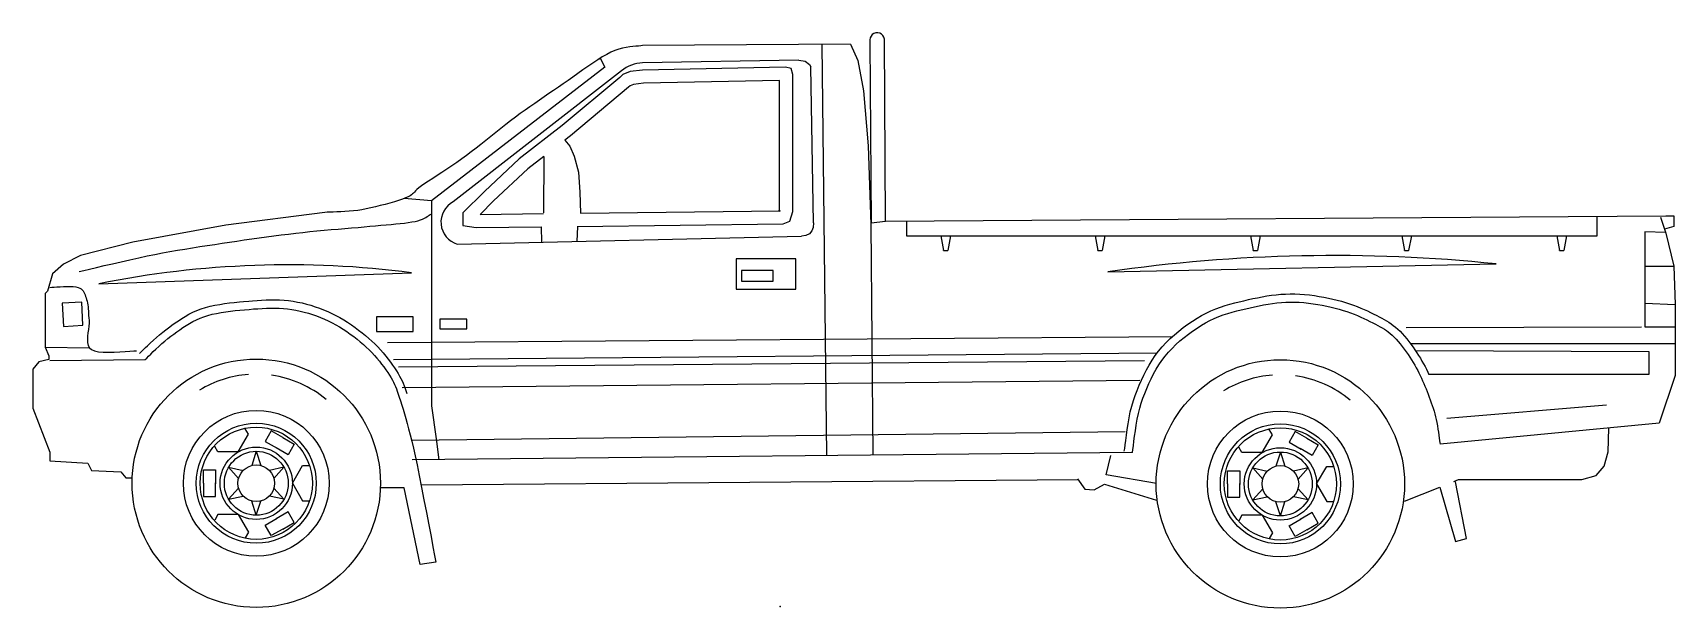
# Model space of a CAD drawing. Extents: x 45525 to 50396, y 67675 to 69381.
import ezdxf

# ---------------------------------------------------------------- set-up
doc = ezdxf.new("R2010")
doc.units = 0
doc.header["$LTSCALE"] = 32258
doc.header["$MEASUREMENT"] = 0
doc.layers.get('0').update_dxf_attribs({"linetype": 'CONTINUOUS'})

msp = doc.modelspace()

# ---------------------------------------------------------------- linework, layer by layer
at = {"linetype": 'CONTINUOUS'}
for p, q in [((48053.793, 68822.343), (48050.445, 69362.575)), ((47949.579, 69346.871), (47333.23, 69342.946)), ((47864.386, 69346.333), (47878.484, 68126.939)), ((47270.417, 69268.356), (46771.842, 68879.702)), ((47796.473, 69299.762), (47333.23, 69291.91)), ((47839.656, 68816.89), (47831.805, 69280.133)), ((47040.763, 69014.501), (47039.735, 68846.925)), ((46851.346, 68842.344), (47039.725, 68844.615)), ((48053.793, 68822.343), (50368.149, 68838.007)), ((46783.619, 68754.077), (47804.324, 68777.632)), ((47034.781, 68759.873), (47033.176, 68805.377)), ((47139.73, 68806.659), (47138.174, 68762.262)), ((48226.146, 68735.515), (48238.775, 68735.515)), ((48683.535, 68735.515), (48696.164, 68735.515)), ((49144.291, 68735.515), (49156.921, 68735.515)), ((49592.595, 68735.515), (49605.224, 68735.515)), ((50052.843, 68735.515), (50065.472, 68735.515)), ((48712.944, 68671.949), (49864.326, 68695.543)), ((50305.493, 68689.199), (50391.645, 68689.199)), ((45720.484, 68636.861), (46647.793, 68669.462)), ((50305.493, 68579.551), (50395.561, 68575.635)), ((49597.715, 68506.791), (50296.095, 68509.151)), ((45561.102, 68448.502), (45692.886, 68446.691)), ((46576.433, 68462.991), (48905.132, 68480.388)), ((49609.512, 68459.604), (50395.561, 68459.604)), ((45575.592, 68408.656), (45858.131, 68412.279)), ((46594.545, 68412.279), (48859.393, 68431.448)), ((46609.034, 68390.545), (48822.259, 68408.656)), ((46619.901, 68328.966), (48807.77, 68350.7)), ((49718.044, 68237.821), (50192.282, 68277.931)), ((46648.879, 68173.207), (48764.302, 68198.563)), ((46105.505, 68092.439), (46135.139, 68059.692)), ((46105.505, 68092.439), (46148.679, 68083.149)), ((46187.535, 68139.794), (46173.996, 68097.765)), ((46187.535, 68139.794), (46201.075, 68097.765)), ((46269.566, 68092.43), (46226.392, 68083.149)), ((46269.566, 68092.43), (46239.931, 68059.692)), ((48786.085, 68136.367), (46650.142, 68114.173)), ((49224.677, 68137.777), (49211.138, 68095.749)), ((49224.677, 68137.777), (49238.217, 68095.749)), ((48624.814, 68055.286), (46677.623, 68039.583)), ((49142.647, 68090.423), (49172.281, 68057.675)), ((49142.647, 68090.423), (49185.821, 68081.132)), ((49306.708, 68090.413), (49263.534, 68081.132)), ((49306.708, 68090.413), (49277.073, 68057.675)), ((46105.505, 67997.721), (46135.139, 68030.459)), ((46105.505, 67997.721), (46148.679, 68007.002)), ((46269.566, 67997.711), (46226.392, 68007.002)), ((46269.566, 67997.711), (46239.931, 68030.459)), ((49142.647, 67995.705), (49172.281, 68028.442)), ((49142.647, 67995.705), (49185.821, 68004.985)), ((49306.708, 67995.695), (49263.534, 68004.985)), ((49306.708, 67995.695), (49277.073, 68028.442)), ((49592.997, 67992.444), (49697.661, 68034.003)), ((46187.535, 67950.357), (46173.996, 67992.386)), ((46187.535, 67950.357), (46201.075, 67992.386)), ((49224.677, 67948.34), (49211.138, 67990.369)), ((49224.677, 67948.34), (49238.217, 67990.369))]:
    msp.add_line(p, q, dxfattribs=at)
at = {"linetype": 'CONTINUOUS', "flags": 128}
for points in [[(47333.23, 69342.946), (47327.835, 69342.113), (47321.168, 69341.477), (47313.366, 69340.851), (47304.584, 69340.097), (47294.951, 69339.02), (47284.612, 69337.483), (47273.706, 69335.309), (47262.37, 69332.333), (47250.759, 69328.398), (47239.011, 69323.317), (47226.783, 69316.934), (47213.752, 69309.317), (47200.066, 69300.663), (47185.87, 69291.196), (47171.283, 69281.122), (47156.471, 69270.656), (47141.561, 69260.005), (47126.7, 69249.392), (47112.025, 69239.015), (47097.682, 69229.098), (47083.565, 69219.513), (47069.477, 69209.978), (47055.399, 69200.442), (47041.331, 69190.877), (47027.263, 69181.254), (47013.165, 69171.532), (46999.038, 69161.684), (46984.862, 69151.659), (46970.637, 69141.428), (46956.354, 69130.953), (46941.933, 69120.106), (46927.366, 69108.818), (46912.69, 69097.217), (46897.966, 69085.42), (46883.232, 69073.544), (46868.537, 69061.708), (46853.931, 69050.029), (46839.451, 69038.623), (46825.158, 69027.61), (46811.099, 69017.105), (46796.884, 69006.874), (46782.268, 68996.663), (46767.465, 68986.56), (46752.712, 68976.663), (46738.223, 68967.059), (46724.223, 68957.846), (46710.938, 68949.123), (46698.593, 68940.978), (46687.413, 68933.518), (46677.623, 68926.812), (46669.781, 68921.055), (46663.985, 68916.229), (46659.736, 68912.176), (46656.515, 68908.73), (46653.813, 68905.714), (46651.141, 68902.983), (46647.979, 68900.349), (46643.828, 68897.667), (46638.169, 68894.769), (46630.513, 68891.48), (46620.801, 68887.828), (46609.563, 68883.981), (46597.08, 68880.016), (46583.678, 68876.031), (46569.659, 68872.105), (46555.326, 68868.307), (46540.974, 68864.733), (46526.935, 68861.464), (46513.483, 68858.576), (46500.962, 68856.148), (46488.676, 68854.219), (46475.958, 68852.702), (46463.075, 68851.527), (46450.299, 68850.655), (46437.895, 68850.019), (46426.147, 68849.559), (46415.309, 68849.216), (46405.666, 68848.932), (46397.492, 68848.648), (46391.04, 68848.296)], [(47949.579, 69346.871), (47971.175, 69298.567), (47988.034, 69208.656), (48002.082, 69045.692), (48010.512, 68812.484), (48016.082, 68128.369)], [(48007.261, 69354.723), (48011.187, 68816.89), (48053.793, 68822.343)], [(47204.55, 69303.502), (47207.183, 69305.166), (47220.977, 69278.899), (46706.797, 68882.727), (46626.46, 68889.952)], [(47139.339, 68806.649), (47750.088, 68814.011), (47769.824, 68822.783), (47778.596, 68851.292), (47778.596, 69256.989), (47774.21, 69274.533), (47756.667, 69278.919), (47333.425, 69270.147), (47296.145, 69265.761), (47274.215, 69256.989), (47265.444, 69248.218)], [(47796.473, 69299.762), (47814.927, 69296.463), (47828.173, 69287.231), (47831.805, 69280.133)], [(47265.444, 69248.218), (47094.393, 69105.675), (46967.201, 69006.992), (46864.132, 68910.502), (46800.536, 68846.906), (46800.536, 68809.626), (46840.009, 68803.047), (47033.411, 68805.377)], [(47291.808, 69219.21), (47119.054, 69075.248), (47102.851, 69062.677)], [(47149.148, 68845.937), (47741.561, 68853.074), (47737.635, 68851.331), (47739.436, 68857.176), (47739.436, 69239.387)], [(47739.426, 69239.397), (47336.176, 69231.036), (47305.867, 69227.473), (47296.204, 69223.605), (47291.808, 69219.21)], [(47102.851, 69062.677), (47117.81, 69044.341), (47130.342, 69014.579), (47142.873, 68967.587), (47147.572, 68908.064), (47149.148, 68845.937)], [(47040.763, 69014.501), (46992.675, 68977.191), (46891.201, 68882.199), (46851.346, 68842.344)], [(46706.797, 68882.727), (46706.836, 68274.631), (46721.325, 68176.829), (46728.462, 68114.986)], [(46391.04, 68848.296), (46097.203, 68810.732), (45821.908, 68760.02), (45666.149, 68720.174), (45615.437, 68694.818), (45582.836, 68665.84), (45568.347, 68615.128), (45561.102, 68607.883), (45561.102, 68448.502), (45571.969, 68423.146), (45571.969, 68412.279), (45542.991, 68405.034), (45524.879, 68383.3), (45524.879, 68267.387), (45575.592, 68136.984), (45575.592, 68111.628), (45687.883, 68104.383), (45698.75, 68082.65), (45785.685, 68079.027), (45800.174, 68060.916), (45818.286, 68060.916)], [(45662.527, 68673.084), (45675.9, 68676.168), (45693.121, 68680.221), (45713.503, 68685.028), (45736.363, 68690.422), (45761.005, 68696.179), (45786.752, 68702.122), (45812.921, 68708.054), (45838.825, 68713.772), (45863.78, 68719.088), (45887.109, 68723.797), (45909.362, 68728.045), (45931.585, 68732.089), (45953.77, 68735.966), (45975.924, 68739.686), (45998.04, 68743.269), (46020.116, 68746.754), (46042.154, 68750.151), (46064.162, 68753.48), (46086.13, 68756.76), (46108.07, 68760.02), (46130.029, 68763.26), (46152.056, 68766.461), (46174.103, 68769.594), (46196.131, 68772.658), (46218.09, 68775.644), (46239.941, 68778.542), (46261.646, 68781.332), (46283.154, 68784.015), (46304.418, 68786.58), (46325.408, 68788.998), (46346.349, 68791.269), (46367.446, 68793.374), (46388.553, 68795.352), (46409.523, 68797.202), (46430.22, 68798.964), (46450.504, 68800.648), (46470.221, 68802.293), (46489.243, 68803.898), (46507.433, 68805.494), (46524.634, 68807.109), (46541.062, 68808.676), (46557, 68810.125), (46572.37, 68811.495), (46587.104, 68812.827), (46601.153, 68814.129), (46614.438, 68815.46), (46626.891, 68816.841), (46638.453, 68818.299), (46649.065, 68819.876), (46658.659, 68821.599), (46667.098, 68823.586), (46674.392, 68825.838), (46680.658, 68828.275), (46686.013, 68830.821), (46690.575, 68833.376), (46694.471, 68835.863), (46697.819, 68838.183), (46700.727, 68840.268), (46703.331, 68842.011), (46705.749, 68843.332)], [(48115.568, 68822.764), (48115.568, 68778.875), (50163.832, 68778.875), (50163.832, 68836.597)], [(50352.485, 68834.091), (50368.149, 68787.099), (50391.645, 68689.199), (50395.561, 68575.635), (50395.561, 68509.063), (50395.561, 68364.171), (50348.569, 68223.195), (49698.513, 68160.539)], [(50368.149, 68838.007), (50391.645, 68838.007), (50391.645, 68806.679), (50364.233, 68798.847)], [(47839.656, 68816.89), (47839.177, 68803.047), (47835.065, 68793.452), (47828.212, 68784.681), (47817.795, 68780.021), (47804.324, 68777.632)], [(48218.04, 68778.875), (48226.146, 68735.515), (48226.019, 68736.171)], [(48246.881, 68778.875), (48238.775, 68735.515), (48238.902, 68736.171)], [(48675.429, 68778.875), (48683.535, 68735.515), (48683.408, 68736.171)], [(48704.27, 68778.875), (48696.164, 68735.515), (48696.291, 68736.171)], [(49136.185, 68778.875), (49144.291, 68735.515), (49144.164, 68736.171)], [(49165.027, 68778.875), (49156.921, 68735.515), (49157.048, 68736.171)], [(49584.489, 68778.875), (49592.595, 68735.515), (49592.468, 68736.171)], [(49613.33, 68778.875), (49605.224, 68735.515), (49605.351, 68736.171)], [(50044.736, 68778.875), (50052.843, 68735.515), (50052.715, 68736.171)], [(50073.578, 68778.875), (50065.472, 68735.515), (50065.599, 68736.171)], [(50367.758, 68788.274), (50305.493, 68791.015), (50305.493, 68509.063), (50395.561, 68509.063)], [(47610.756, 68710.893), (47610.756, 68620.6), (47787.417, 68620.6), (47787.417, 68710.893), (47610.756, 68710.893)], [(45575.592, 68625.995), (45580.8, 68626.161), (45587.849, 68626.582), (45596.278, 68627.14), (45605.696, 68627.737), (45615.662, 68628.266), (45625.746, 68628.608), (45635.546, 68628.657), (45644.611, 68628.315), (45652.541, 68627.463), (45658.905, 68625.995), (45663.868, 68623.958), (45667.97, 68621.481), (45671.338, 68618.593), (45674.089, 68615.333), (45676.331, 68611.74), (45678.201, 68607.834), (45679.806, 68603.644), (45681.275, 68599.219), (45682.714, 68594.588), (45684.261, 68589.772), (45685.71, 68584.759), (45686.865, 68579.492), (45687.756, 68573.961), (45688.461, 68568.185), (45689.009, 68562.154), (45689.469, 68555.869), (45689.9, 68549.329), (45690.34, 68542.545), (45690.859, 68535.496), (45691.505, 68528.192), (45691.652, 68520.155), (45690.918, 68511.099), (45689.684, 68501.358), (45688.314, 68491.245), (45687.198, 68481.103), (45686.718, 68471.254), (45687.256, 68462.022), (45689.185, 68453.72), (45692.886, 68446.691), (45698.75, 68441.257), (45707.62, 68437.508), (45719.583, 68435.148), (45733.857, 68433.934), (45749.658, 68433.641), (45766.213, 68434.013), (45782.729, 68434.825), (45798.422, 68435.834), (45812.51, 68436.803), (45824.228, 68437.478), (45832.775, 68437.635)], [(47626.46, 68675.561), (47626.46, 68644.155), (47720.679, 68644.155), (47720.679, 68675.561), (47626.46, 68675.561)], [(45611.815, 68578.905), (45615.437, 68510.081), (45673.394, 68513.703), (45669.771, 68582.527), (45611.815, 68578.905)], [(45841.39, 68430.126), (45845.11, 68433.611), (45852.081, 68440.357), (45859.188, 68447.317), (45864.573, 68452.545), (45872.728, 68460.377), (45882.322, 68469.374), (45891.163, 68477.421), (45900.541, 68485.606), (45910.155, 68493.536), (45919.23, 68500.477), (45931.106, 68509.18), (45937.107, 68513.566), (45946.731, 68520.468), (45956.413, 68527.164), (45966.301, 68533.655), (45976.796, 68540.097), (45987.829, 68546.294), (45999.293, 68552.09), (46011.345, 68557.425), (46024.052, 68562.213), (46037.288, 68566.354), (46050.818, 68569.868), (46064.994, 68572.933), (46079.532, 68575.586), (46093.502, 68577.749), (46108.412, 68579.727), (46122.158, 68581.303), (46137.322, 68582.84), (46149.971, 68583.995), (46165.782, 68585.337), (46176.541, 68586.218), (46190.374, 68587.255), (46203.336, 68588.088), (46216.69, 68588.734), (46229.887, 68589.125), (46243.064, 68589.184), (46256.672, 68588.871), (46269.908, 68588.097), (46283.154, 68586.835), (46296.684, 68584.965), (46309.92, 68582.576), (46323.244, 68579.688), (46336.001, 68576.477), (46349.08, 68572.727), (46361.934, 68568.606), (46374.769, 68564.073), (46387.29, 68559.217), (46399.332, 68554.155), (46411.677, 68548.536), (46423.464, 68542.75), (46435.252, 68536.465), (46447.117, 68529.583), (46458.258, 68522.612), (46469.556, 68515.084), (46480.912, 68507.026), (46491.084, 68499.42), (46501.677, 68491.118), (46511.457, 68483.07), (46521.227, 68474.68), (46530.352, 68466.506), (46539.212, 68458.116), (46547.905, 68449.314), (46556.139, 68440.464), (46563.882, 68431.634), (46571.587, 68422.362), (46578.597, 68413.483), (46585.362, 68404.476), (46591.755, 68395.557), (46597.599, 68386.972), (46603.307, 68378.219), (46608.329, 68370.143), (46612.49, 68363.094), (46616.435, 68355.81), (46619.96, 68348.644), (46623.053, 68341.595), (46626.039, 68334.027), (46628.859, 68326.186), (46631.737, 68317.639), (46633.871, 68311.04)], [(48761.894, 68140.078), (48763.186, 68148.526), (48764.625, 68159.511), (48766.143, 68171.748), (48768.189, 68188.019), (48770.431, 68204.496), (48772.986, 68221.384), (48776.119, 68239.397), (48779.682, 68256.921), (48783.853, 68273.975), (48788.777, 68290.276), (48794.035, 68305.313), (48799.654, 68320.312), (48805.861, 68335.682), (48812.459, 68350.905), (48819.528, 68365.933), (48827.281, 68381.117), (48835.319, 68395.499), (48844.208, 68409.978), (48853.646, 68423.88), (48863.739, 68437.185), (48874.459, 68449.872), (48886.061, 68462.257), (48898.21, 68474.152), (48910.771, 68485.469), (48923.811, 68496.394), (48936.939, 68506.605), (48950.606, 68516.542), (48964.018, 68525.657), (48977.617, 68534.282), (48991.176, 68542.3), (49004.931, 68549.662), (49018.911, 68556.231), (49032.871, 68562.036), (49047.126, 68567.274), (49061.214, 68571.905), (49075.115, 68576.026), (49089.467, 68579.913), (49102.283, 68583.134), (49116.361, 68586.511), (49130.292, 68589.742), (49143.361, 68592.689), (49156.627, 68595.45), (49170.607, 68598.103), (49184.46, 68600.443), (49198.048, 68602.43), (49211.901, 68604.104), (49225.901, 68605.416), (49239.832, 68606.317), (49253.675, 68606.777), (49267.822, 68606.767), (49282.184, 68606.219), (49296.624, 68605.142), (49310.907, 68603.615), (49325.524, 68601.627), (49339.749, 68599.327), (49353.592, 68596.781), (49367.67, 68593.893), (49380.779, 68590.956), (49393.564, 68587.882), (49405.596, 68584.769), (49418.02, 68581.254), (49429.856, 68577.465), (49441.203, 68573.481), (49452.216, 68569.261), (49463.122, 68564.778), (49473.275, 68560.343), (49482.83, 68555.957), (49492.346, 68551.414), (49500.383, 68547.469), (49510.653, 68542.29), (49517.643, 68538.717), (49525.612, 68534.546), (49532.367, 68530.865), (49539.572, 68526.724), (49546.239, 68522.593), (49553.161, 68517.962), (49559.613, 68513.243), (49566.417, 68507.819), (49572.731, 68502.308), (49579.604, 68495.827), (49586.134, 68489.111), (49592.967, 68481.484), (49599.37, 68473.829), (49605.714, 68465.791), (49611.979, 68457.42), (49618.078, 68448.923), (49623.923, 68440.445), (49629.454, 68432.113), (49634.712, 68423.948), (49639.91, 68415.627), (49644.707, 68407.589), (49649.23, 68399.571), (49653.704, 68391.162), (49657.757, 68383.173), (49661.722, 68374.93), (49665.296, 68367.196)], [(48786.085, 68136.367), (48787.426, 68145.11), (48788.895, 68156.378), (48790.549, 68169.732), (48792.439, 68184.691), (48794.632, 68200.815), (48797.177, 68217.634), (48800.134, 68234.678), (48803.56, 68251.507), (48807.506, 68267.651), (48812.038, 68282.649), (48817.07, 68297.041), (48822.524, 68311.589), (48828.417, 68326.195), (48834.741, 68340.773), (48841.526, 68355.203), (48848.78, 68369.408), (48856.524, 68383.271), (48864.767, 68396.693), (48873.529, 68409.596), (48882.82, 68421.853), (48892.786, 68433.641), (48903.526, 68445.114), (48914.902, 68456.246), (48926.816, 68466.985), (48939.142, 68477.304), (48951.781, 68487.143), (48964.616, 68496.473), (48977.529, 68505.245), (48990.412, 68513.419), (49003.149, 68520.948), (49015.876, 68527.762), (49028.818, 68533.841), (49041.917, 68539.284), (49055.144, 68544.15), (49068.468, 68548.526), (49081.851, 68552.491), (49095.263, 68556.123), (49108.656, 68559.491), (49122, 68562.692), (49135.275, 68565.776), (49148.482, 68568.752), (49161.698, 68571.503), (49174.905, 68574.01), (49188.121, 68576.242), (49201.338, 68578.17), (49214.544, 68579.766), (49227.761, 68581.009), (49240.968, 68581.861), (49254.184, 68582.302), (49267.401, 68582.292), (49280.754, 68581.783), (49294.353, 68580.765), (49308.078, 68579.296), (49321.833, 68577.426), (49335.52, 68575.214), (49349.049, 68572.727), (49362.315, 68570.005), (49375.208, 68567.117), (49387.651, 68564.122), (49399.527, 68561.057), (49410.932, 68557.827), (49422.024, 68554.283), (49432.793, 68550.494), (49443.239, 68546.49), (49453.342, 68542.339), (49463.113, 68538.071), (49472.531, 68533.753), (49481.586, 68529.426), (49490.29, 68525.148), (49498.621, 68520.948), (49506.453, 68516.953), (49513.737, 68513.135), (49520.551, 68509.425), (49526.983, 68505.724), (49533.121, 68501.926), (49539.044, 68497.961), (49544.84, 68493.722), (49550.596, 68489.13), (49556.392, 68484.079), (49562.324, 68478.479), (49568.355, 68472.282), (49574.396, 68465.536), (49580.426, 68458.331), (49586.388, 68450.773), (49592.252, 68442.941), (49597.989, 68434.943), (49603.57, 68426.846), (49608.944, 68418.76), (49614.074, 68410.781), (49618.95, 68402.978), (49623.532, 68395.313), (49627.859, 68387.637), (49631.951, 68379.942), (49635.857, 68372.238), (49639.587, 68364.494), (49643.18, 68356.721), (49646.656, 68348.898), (49650.053, 68341.037), (49653.391, 68333.107), (49656.7, 68325.118), (49659.98, 68317.051), (49663.201, 68308.896), (49666.353, 68300.683), (49669.407, 68292.4), (49672.364, 68284.089), (49675.203, 68275.757), (49677.895, 68267.426), (49680.441, 68259.095), (49682.82, 68250.803), (49685.013, 68242.54), (49687.02, 68233.954), (49688.87, 68224.8), (49690.573, 68215.324), (49692.12, 68205.769), (49693.53, 68196.38), (49694.793, 68187.412), (49695.919, 68179.101), (49696.908, 68171.69), (49697.769, 68165.424), (49698.513, 68160.539)], [(45858.131, 68412.279), (45862.556, 68416.43), (45868.127, 68421.814), (45874.666, 68428.217), (45882.038, 68435.383), (45890.046, 68443.068), (45898.554, 68451.057), (45907.385, 68459.095), (45916.372, 68466.936), (45925.369, 68474.357), (45934.199, 68481.103), (45942.932, 68487.505), (45951.782, 68493.976), (45960.799, 68500.438), (45970.011, 68506.811), (45979.478, 68513.028), (45989.229, 68519.009), (45999.313, 68524.678), (46009.768, 68529.964), (46020.655, 68534.781), (46032.002, 68539.059), (46043.965, 68542.799), (46056.604, 68546.079), (46069.771, 68548.928), (46083.35, 68551.404), (46097.203, 68553.549), (46111.193, 68555.409), (46125.202, 68557.014), (46139.104, 68558.424), (46152.751, 68559.667), (46166.027, 68560.793), (46179.028, 68561.86), (46191.96, 68562.829), (46204.815, 68563.652), (46217.6, 68564.278), (46230.318, 68564.65), (46242.956, 68564.709), (46255.527, 68564.415), (46268.029, 68563.691), (46280.452, 68562.506), (46292.807, 68560.793), (46305.133, 68558.571), (46317.458, 68555.898), (46329.764, 68552.804), (46342.012, 68549.29), (46354.151, 68545.403), (46366.173, 68541.154), (46378.039, 68536.553), (46389.709, 68531.648), (46401.153, 68526.44), (46412.343, 68520.948), (46423.357, 68515.074), (46434.302, 68508.72), (46445.12, 68501.955), (46455.781, 68494.848), (46466.217, 68487.446), (46476.409, 68479.83), (46486.306, 68472.066), (46495.852, 68464.215), (46505.025, 68456.334), (46513.767, 68448.502), (46522.128, 68440.582), (46530.195, 68432.427), (46537.949, 68424.086), (46545.379, 68415.617), (46552.477, 68407.08), (46559.232, 68398.514), (46565.625, 68389.997), (46571.665, 68381.568), (46577.314, 68373.285), (46582.591, 68365.189), (46587.261, 68357.68), (46591.255, 68350.905), (46594.682, 68344.581), (46597.717, 68338.413), (46600.468, 68332.138), (46603.101, 68325.461), (46605.744, 68318.109), (46608.554, 68309.787), (46611.648, 68300.222), (46615.192, 68289.121), (46619.01, 68277.03), (46622.897, 68264.518), (46626.861, 68251.41), (46630.924, 68237.488), (46635.114, 68222.568), (46639.442, 68206.454), (46643.945, 68188.94), (46648.625, 68169.849), (46653.529, 68148.977), (46658.659, 68126.117), (46664.357, 68099.351), (46670.799, 68067.788), (46677.74, 68032.838), (46684.936, 67995.891), (46692.161, 67958.365), (46699.17, 67921.653), (46705.72, 67887.153), (46711.565, 67856.275), (46716.489, 67830.42), (46720.239, 67810.977)], [(46543.832, 68539.059), (46543.832, 68495.592), (46652.501, 68495.592), (46652.501, 68539.059), (46543.832, 68539.059)], [(46732.192, 68531.815), (46732.192, 68502.836), (46811.883, 68502.836), (46811.883, 68531.815), (46732.192, 68531.815)], [(49626.028, 68438.369), (50317.329, 68436.01), (50317.329, 68367.587), (49665.296, 68367.196)], [(46133.857, 68138.012), (46164.02, 68190.232), (46154.621, 68206.552)], [(46265.845, 68180.716), (46231.757, 68200.404), (46213.684, 68169.115), (46249.036, 68148.703)], [(49170.999, 68135.995), (49201.162, 68188.215), (49191.763, 68204.535)], [(49302.987, 68178.699), (49268.899, 68198.387), (49250.826, 68167.098), (49286.178, 68146.686)], [(49738.779, 68050.333), (49753.435, 68056.148), (50119.14, 68056.148), (50161.61, 68067.945), (50185.203, 68096.258), (50197, 68138.727), (50198.978, 68208.774)], [(46133.876, 68138.012), (46073.56, 68138.012), (46064.142, 68154.312)], [(46265.845, 68180.716), (46299.954, 68161.028), (46281.881, 68129.739), (46246.53, 68150.152)], [(49171.018, 68135.995), (49110.702, 68135.995), (49101.284, 68152.296)], [(49302.987, 68178.699), (49337.096, 68159.011), (49319.023, 68127.723), (49283.672, 68148.135)], [(46294.853, 68045.075), (46325.006, 68097.315), (46343.833, 68097.315)], [(48856.867, 68044.351), (48708.225, 68070.304), (48722.382, 68126.93)], [(49331.995, 68043.059), (49362.148, 68095.298), (49380.974, 68095.298)], [(46030.915, 68045.075), (46030.905, 68084.461), (46067.04, 68084.451), (46067.04, 68043.627)], [(46030.915, 68045.075), (46030.905, 68005.71), (46067.04, 68005.7), (46067.04, 68046.524)], [(46294.863, 68045.095), (46325.006, 67992.856), (46343.833, 67992.836)], [(48623.287, 68058.507), (48644.522, 68027.835), (48672.834, 68025.476), (48703.506, 68041.992), (48856.867, 67994.804)], [(49068.057, 68043.059), (49068.047, 68082.444), (49104.182, 68082.434), (49104.182, 68041.61)], [(49068.057, 68043.059), (49068.047, 68003.693), (49104.182, 68003.683), (49104.182, 68044.508)], [(49697.661, 68034.003), (49743.997, 67872.116), (49777.029, 67881.553), (49743.997, 68049.07)], [(46720.239, 67810.977), (46673.149, 67803.732), (46626.059, 68031.937), (46557.235, 68031.937)], [(49332.005, 68043.078), (49362.148, 67990.839), (49380.974, 67990.819)], [(46133.886, 67952.119), (46073.58, 67952.139), (46064.152, 67935.839)], [(46133.876, 67952.139), (46164.039, 67899.9), (46154.631, 67883.599)], [(46265.845, 67909.435), (46299.944, 67929.113), (46281.881, 67960.412), (46246.53, 67939.999)], [(49171.028, 67950.103), (49110.722, 67950.122), (49101.294, 67933.822)], [(49171.018, 67950.122), (49201.181, 67897.883), (49191.773, 67881.582)], [(49302.987, 67907.418), (49337.086, 67927.096), (49319.023, 67958.395), (49283.672, 67937.983)], [(46265.845, 67909.435), (46231.747, 67889.738), (46213.684, 67921.036), (46249.036, 67941.448)], [(49302.987, 67907.418), (49268.889, 67887.721), (49250.826, 67919.019), (49286.178, 67939.432)]]:
    msp.add_lwpolyline(points, dxfattribs=at)
at = {"linetype": 'CONTINUOUS'}
for centre, radius in [((46187.535, 68045.075), 368.29), ((49224.677, 68043.059), 368.29), ((46187.535, 68045.075), 216.271), ((49224.677, 68043.059), 216.271), ((46187.535, 68045.075), 177.982), ((46187.535, 68045.075), 166.41), ((49224.677, 68043.059), 177.982), ((49224.677, 68043.059), 166.41), ((46187.535, 68045.075), 107.318), ((49224.677, 68043.059), 107.318), ((46187.535, 68045.075), 94.718), ((46187.535, 68045.075), 54.403), ((49224.677, 68043.059), 94.718), ((49224.677, 68043.059), 54.403)]:
    msp.add_circle(centre, radius, dxfattribs=at)
for centre, radius, start, end in [((48028.848, 69358.649), 22.067, 9.26387, 190.815987), ((47338.154, 69183.251), 108.767, 92.594645, 128.517078), ((46803.336, 68819.288), 68.129, 117.533167, 253.176931), ((46283.448, 65828.277), 2864.446, 82.692445, 101.334395), ((49383.579, 64050.726), 4669.634, 84.090824, 98.257159), ((46187.535, 68045.075), 323.52, 94.171811, 121.336), ((46187.535, 68045.075), 323.52, 50.182048, 81.935268), ((49224.677, 68043.059), 323.52, 94.171811, 121.336092), ((49224.677, 68043.059), 323.52, 50.182048, 81.935268)]:
    msp.add_arc(centre, radius, start, end, dxfattribs=at)
msp.add_point((47741.061, 67679.233), dxfattribs=at)

doc.saveas('drawing.dxf')
